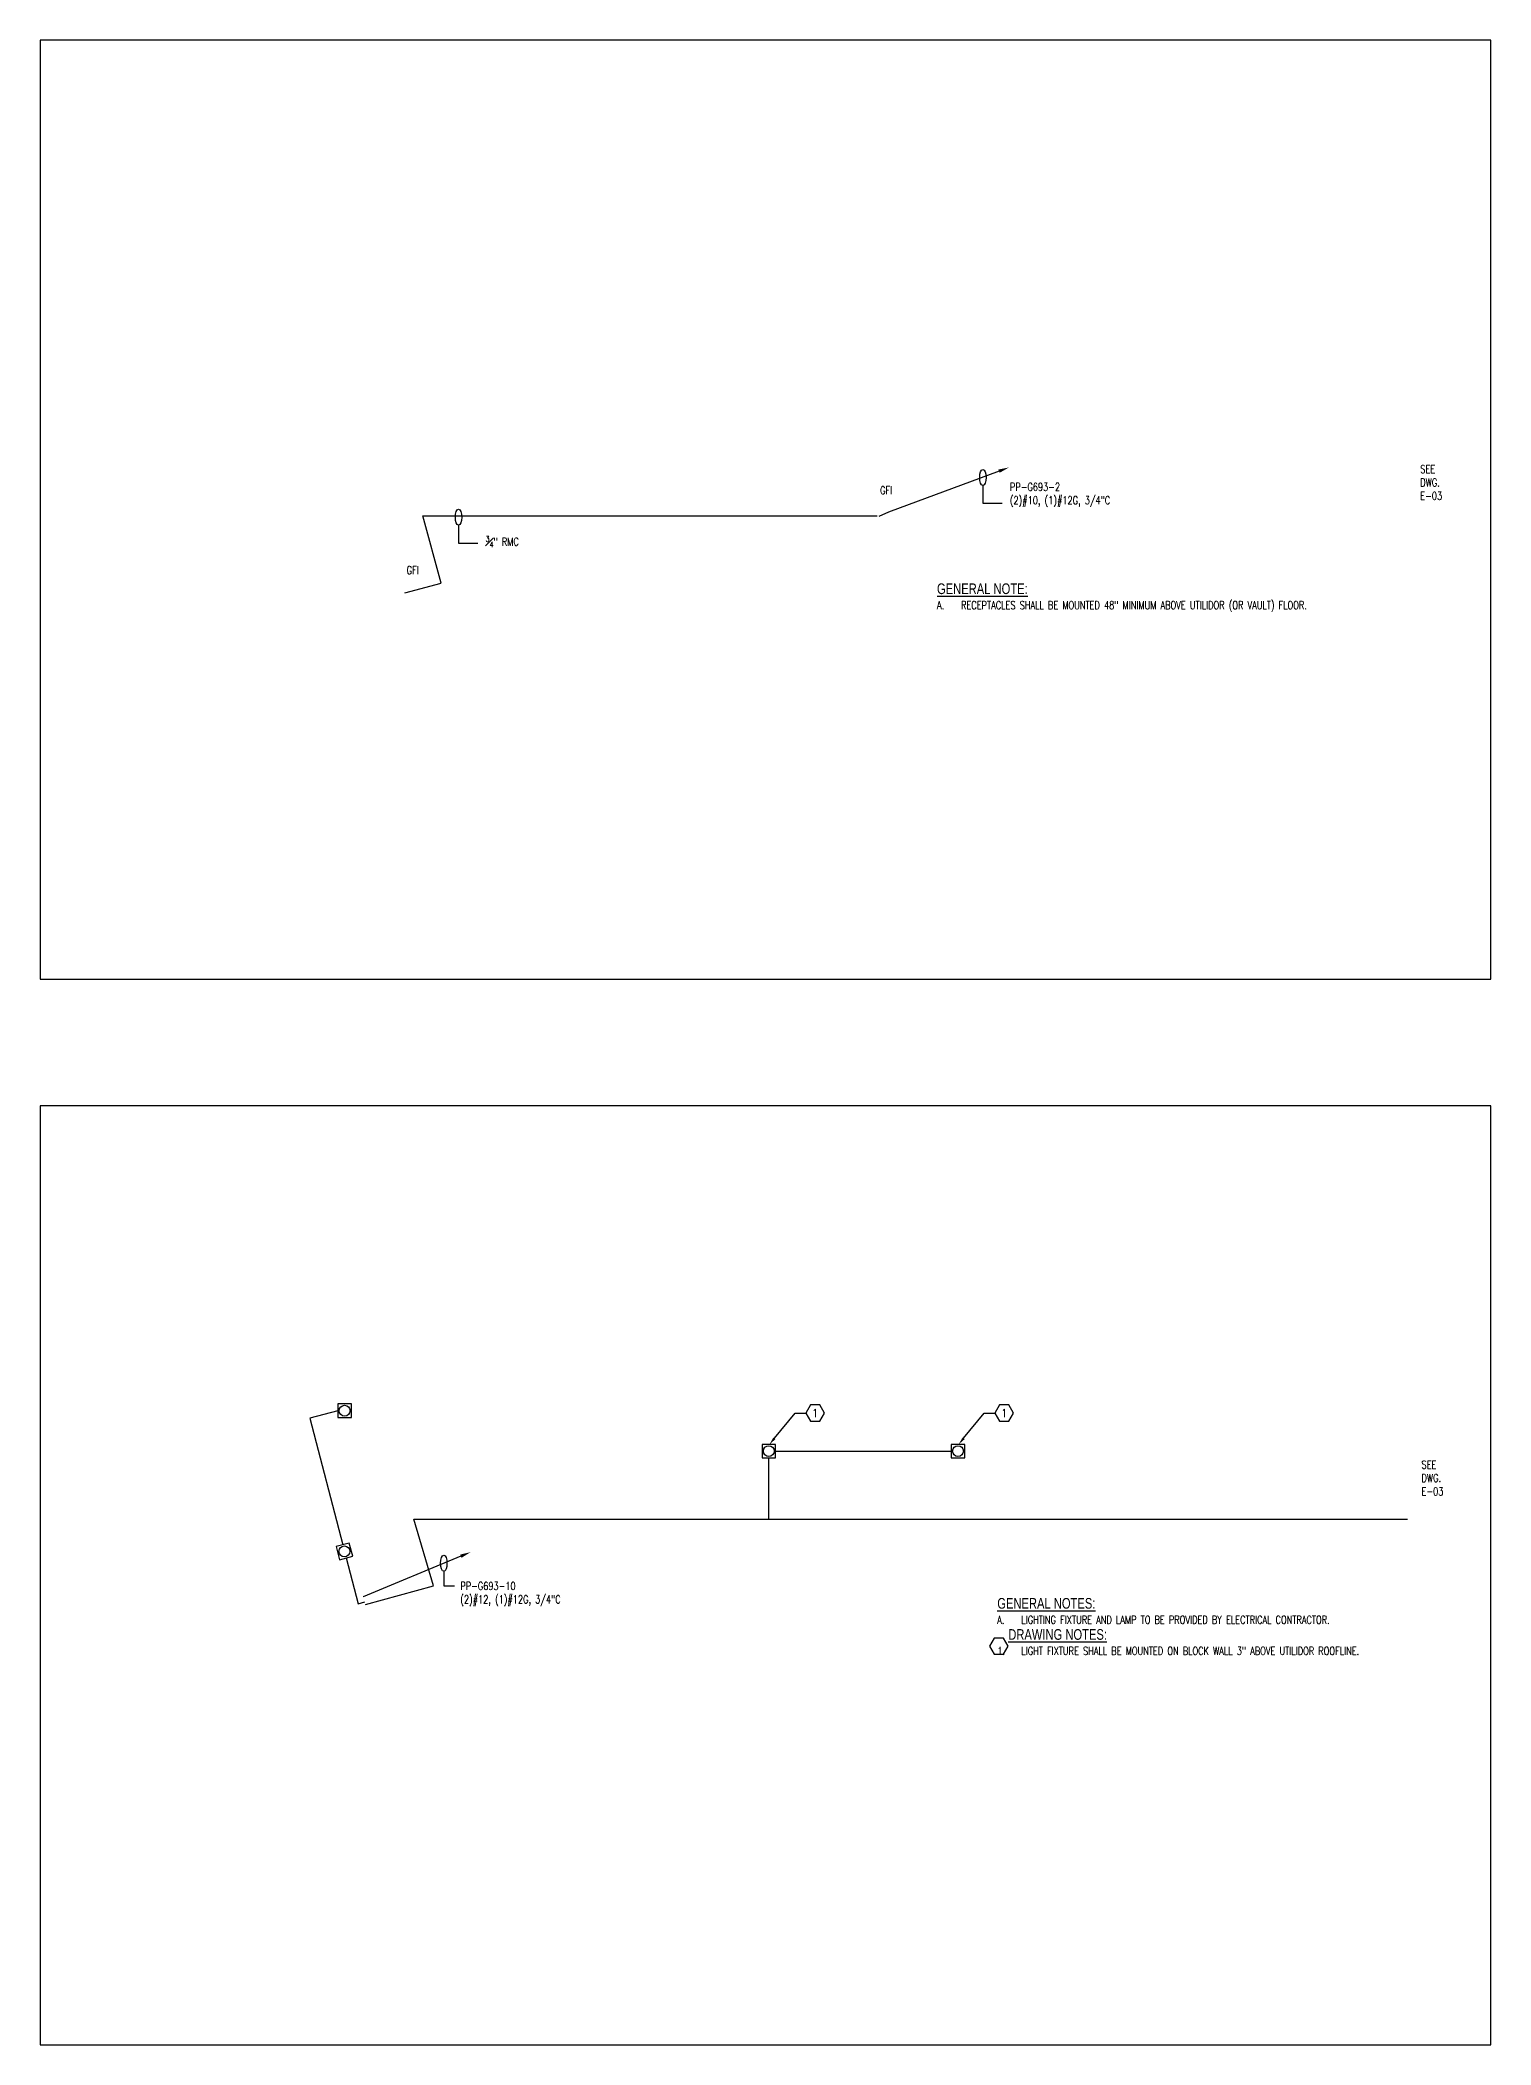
# Model space of a CAD drawing. Header units: inches. Extents: x 766 to 5092, y -413 to 715.
# Drawn here: x 766 to 1582, y -413 to 715 of the extents above; entities that cross this region are included whole.
import ezdxf
from ezdxf import colors
from ezdxf.entities.mleader import LeaderData, LeaderLine
from ezdxf.enums import TextEntityAlignment as Align
from ezdxf.math import Vec2, Vec3

# ---------------------------------------------------------------- set-up
doc = ezdxf.new("R2010")
doc.units = ezdxf.units.IN
doc.header["$LTSCALE"] = 48
doc.header["$MEASUREMENT"] = 0
doc.layers.get('Defpoints').update_dxf_attribs({"color": 251})
for name, color, linetype in [('E-LIGHTS AND POWER', 91, 'Continuous'), ('E-LITE-IDEN', 41, 'Continuous'), ('E-LITE-WIRE', 40, 'Continuous'), ('E-POWER-IDEN', 71, 'Continuous'), ('E-POWR-IDEN', 71, 'Continuous'), ('E-POWR-WIRE', 80, 'Continuous'), ('GENERAL NOTES', 41, 'Continuous'), ('GENERAL NOTES @ 48', 41, 'Continuous')]:
    doc.layers.add(name, color=color, linetype=linetype)
doc.layers.add('E-LITE', color=50, linetype='Continuous', lineweight=50)
doc.styles.add('Note', font='romans.shx', dxfattribs={"width": 0.85})
doc.styles.add('RomanS', font='romans.shx', dxfattribs={"width": 0.75})
doc.styles.get("Standard").update_dxf_attribs({"font": 'romans.shx', "width": 0.85})

# ---------------------------------------------------------------- blocks, each defined once
blk = doc.blocks.new('A$C7CD956E1')
at = {"layer": 'E-LIGHTS AND POWER'}
blk.add_lwpolyline([(2.53, -2.53), (2.53, 2.53), (-2.53, 2.53), (-2.53, -2.53)], close=True, dxfattribs=at)
blk.add_circle((0, 0), 2.03, dxfattribs=at)
blk = doc.blocks.new('ELL')
blk.add_ellipse((0, 0), major_axis=(-1, 0), ratio=0.397545)
blk = doc.blocks.new('Anno_Hexagon_na')
at = {"color": 0, "linetype": 'ByBlock', "lineweight": -2, "transparency": 16777216}
blk.add_lwpolyline([(1.17, 0), (0.58, 1.01), (-0.58, 1.01), (-1.17, 0), (-0.58, -1.01), (0.58, -1.01)], close=True, dxfattribs=at)
at = {"color": 0, "linetype": 'ByBlock', "lineweight": -2, "transparency": 16777216, "style": 'Note', "width": 0.85}
blk.add_attdef('ID', text='', height=1, dxfattribs=at).set_placement((0, 0), align=Align.MIDDLE)
blk = doc.blocks.new('Anno_Hexagon')
at = {"color": 0, "linetype": 'ByBlock', "lineweight": -2}
blk.add_lwpolyline([(1.17, 0), (0.58, 1.01), (-0.58, 1.01), (-1.17, 0), (-0.58, -1.01), (0.58, -1.01)], close=True, dxfattribs=at)
at = {"color": 0, "linetype": 'ByBlock', "lineweight": -2, "style": 'Note', "width": 0.85}
blk.add_attdef('ID', text='', height=1, dxfattribs=at).set_placement((0, 0), align=Align.MIDDLE)

msp = doc.modelspace()

# ---------------------------------------------------------------- linework, layer by layer
at = {"layer": 'Defpoints'}
for points in [[(765.8, 714.6), (765.8, 186.6), (1581.8, 186.6), (1581.8, 714.6)], [(765.8, 115.3), (765.8, -412.7), (1581.8, -412.7), (1581.8, 115.3)]]:
    msp.add_lwpolyline(points, close=True, dxfattribs=at)
at = {"layer": 'E-LITE-WIRE'}
for p, q in [((933.3, -56.1), (917.5, -60.3)), ((917.5, -60.3), (936.1, -131.5)), ((1175.7, -117), (1175.7, -82.6)), ((987.1, -154.6), (976, -117)), ((976, -117), (1534.9, -117)), ((938, -138.8), (944.8, -164.6)), ((948.8, -165.1), (987.1, -154.6)), ((944.8, -164.6), (948.4, -163.6))]:
    msp.add_line(p, q, dxfattribs=at)
msp.add_lwpolyline([(1179.5, -78.8), (1278.3, -78.8)], dxfattribs=at)
at = {"layer": 'E-POWR-WIRE'}
msp.add_lwpolyline([(970.9, 403.7), (991.5, 409.2), (981.2, 447), (1236.7, 447)], dxfattribs=at)

# ---------------------------------------------------------------- block references
at = {"layer": 'E-LITE', "xscale": 1.5, "yscale": 1.5, "zscale": 1.5}
for p in [(937.1, -56.1), (1175.7, -78.8), (1282.1, -78.8)]:
    msp.add_blockref('A$C7CD956E1', p, dxfattribs=at)
at = {"layer": 'E-LITE', "xscale": 1.5, "yscale": 1.5, "zscale": 1.5, "rotation": 15}
msp.add_blockref('A$C7CD956E1', (937, -135.2), dxfattribs=at)
at = {"layer": 'GENERAL NOTES @ 48', "xscale": 4.5, "yscale": 4.5, "zscale": 4.5}
msp.add_blockref('Anno_Hexagon', (1305.1, -188.5), dxfattribs=at)

# ---------------------------------------------------------------- texts
at = {"layer": 'E-LITE-IDEN', "insert": (1002.2, -152.4), "char_height": 4.5, "attachment_point": 1, "style": 'RomanS'}
msp.add_mtext('PP-G693-10\\P(2)#12, (1)#12G, 3/4"C', dxfattribs=at)
at = {"layer": 'E-POWER-IDEN', "char_height": 4.5, "width": 14.382, "attachment_point": 1, "style": 'RomanS'}
for insert in [(1542.1, 475.6), (1542.8, -84.2)]:
    msp.add_mtext('SEE DWG.\\PE-03', dxfattribs=dict(at, insert=insert))
at = {"layer": 'E-POWR-IDEN', "char_height": 4.5, "attachment_point": 1, "style": 'RomanS'}
for s, insert in [('GFI', (1238.3, 463.7)), ('PP-G693-2\\P(2)#10, (1)#12G, 3/4"C', (1311.3, 465.6)), ('\\A1;{\\H0.7x;\\S3#4;}" RMC', (1016.4, 435.7)), ('GFI', (972, 418.8))]:
    msp.add_mtext(s, dxfattribs=dict(at, insert=insert))
at = {"layer": 'GENERAL NOTES', "char_height": 3.375, "width": 279.423, "attachment_point": 1, "style": 'RomanS'}
for s, insert in [('\\A1;{\\fArial|b0|i0|c0|p34;\\H1.7778x;\\LGENERAL NOTE:\\Fromans|c0;\\P\\pi-10.125,l10.125;\\H0.74999x;\\lA.^IRECEPTACLES SHALL BE MOUNTED 48" MINIMUM ABOVE UTILIDOR (OR VAULT) FLOOR.\\H1.9405x; }', (1270.3, 409.1)), ('\\A1;{\\fArial|b0|i0|c0|p34;\\H1.7778x;\\LGENERAL NOTES:\\P\\pi-10.125,l10.125;\\Fromans|c0;\\H0.74997x;\\lA.^ILIGHTING FIXTURE AND LAMP TO BE PROVIDED BY ELECTRICAL CONTRACTOR.\\H1.75x; \\H0.57142x;\\P\\pi0,l0;\\H1.3334x;  \\fArial|b0|i0|c0|p34;\\LDRAWING NOTES:\\H1.3927x; \\H0.71802x;\\P\\pi-10.125,l10.125;\\Fromans|c0;\\H0.74994x;\\l1.^ILIGHT FIXTURE SHALL BE MOUNTED ON BLOCK WALL 3" ABOVE UTILIDOR ROOFLINE.\\H1.766x; }', (1304.2, -161.4))]:
    msp.add_mtext(s, dxfattribs=dict(at, insert=insert))

# ---------------------------------------------------------------- leaders
at = {"layer": 'E-LITE-IDEN'}
ml = msp.add_multileader_mtext('Standard', dxfattribs=at)
ml.set_content('')
ml.set_leader_properties()
ml.set_arrow_properties(name='ELL')
ml.build(insert=Vec2(0, 0))
ml.multileader.update_dxf_attribs({"dogleg_length": 0.125, "arrow_head_size": 4.5, "scale": 48})
ctx = ml.context
ctx.base_point, ctx.scale, ctx.char_height, ctx.arrow_head_size, ctx.landing_gap_size = Vec3(0, -12.7), 48, 4.5, 4.5, 4.32
notes = []
notes.append((ctx, [(0, (1, 1, 0), (992.9, -154.6), (1, 0), 6, [(0, [(992.9, -141.9)], 0, [])])]))
ctx.mtext, ml.multileader.dxf.content_type = None, 0
at = {"layer": 'E-LITE-WIRE'}
ml = msp.add_multileader_mtext('Standard', dxfattribs=at)
ml.set_content('')
ml.set_leader_properties()
ml.build(insert=Vec2(0, 0))
ml.multileader.update_dxf_attribs({"dogleg_length": 0.125, "arrow_head_size": 6, "scale": 48})
ctx = ml.context
ctx.base_point, ctx.scale, ctx.char_height, ctx.arrow_head_size, ctx.landing_gap_size = Vec3(-54.5, -25.1), 48, 4.5, 6, 4.32
notes.append((ctx, [(0, (1, 1, 0), (947.6, -160.7), (-1, 0), 0.00146, [(0, [(1008, -135.6)], 0, [])])]))
ctx.mtext, ml.multileader.dxf.content_type = None, 0
at = {"layer": 'E-POWR-IDEN'}
ml = msp.add_multileader_mtext('Standard', dxfattribs=at)
ml.set_content('')
ml.set_leader_properties()
ml.set_arrow_properties(name='ELL')
ml.build(insert=Vec2(0, 0))
ml.multileader.update_dxf_attribs({"dogleg_length": 0.125, "arrow_head_size": 4.5, "scale": 48})
ctx = ml.context
ctx.base_point, ctx.scale, ctx.char_height, ctx.arrow_head_size, ctx.landing_gap_size, ctx.plane_origin = Vec3(1307, 454.3), 48, 4.5, 4.5, 4.32, Vec3(12.3, 2.2)
notes.append((ctx, [(0, (1, 1, 0), (1296.1, 454.3), (1, 0), 10.9, [(0, [(1296.1, 468.7)], 0, [])])]))
ctx.mtext, ml.multileader.dxf.content_type = None, 0
ml = msp.add_multileader_mtext('Standard', dxfattribs=at)
ml.set_content('')
ml.set_leader_properties()
ml.set_arrow_properties(name='ELL')
ml.build(insert=Vec2(0, 0))
ml.multileader.update_dxf_attribs({"dogleg_length": 0.125, "arrow_head_size": 4.5, "scale": 48})
ctx = ml.context
ctx.base_point, ctx.scale, ctx.char_height, ctx.arrow_head_size, ctx.landing_gap_size, ctx.plane_origin = Vec3(1012.1, 431.8), 48, 4.5, 4.5, 4.32, Vec3(-282.6, -20.2)
notes.append((ctx, [(0, (1, 1, 0), (1001.2, 431.8), (1, 0), 10.9, [(0, [(1001.2, 446.3)], 0, [])])]))
ctx.mtext, ml.multileader.dxf.content_type = None, 0
ml = msp.add_multileader_block('Standard', dxfattribs=at)
ml.set_content('Anno_Hexagon_na', color=256, scale=4.5)
ml.set_attribute('ID', '1', width=0)
ml.set_leader_properties()
ml.build(insert=Vec2(0, 0))
ml.multileader.update_dxf_attribs({"dogleg_length": 0.125, "arrow_head_size": 4.5, "scale": 48})
ctx = ml.context
ctx.base_point, ctx.scale, ctx.char_height, ctx.arrow_head_size, ctx.landing_gap_size = Vec3(1196.5, -57.4), 48, 4.5, 4.5, 4.32
notes.append((ctx, [(0, (1, 1, 0), (1190.5, -57.4), (1, 0), 6, [(0, [(1176, -75.1)], 0, [])])]))
ctx.block.insert = Vec3(1201.7, -57.4)
ml = msp.add_multileader_block('Standard', dxfattribs=at)
ml.set_content('Anno_Hexagon_na', color=256, scale=4.5)
ml.set_attribute('ID', '1', width=0)
ml.set_leader_properties()
ml.build(insert=Vec2(0, 0))
ml.multileader.update_dxf_attribs({"dogleg_length": 0.125, "arrow_head_size": 4.5, "scale": 48})
ctx = ml.context
ctx.base_point, ctx.scale, ctx.char_height, ctx.arrow_head_size, ctx.landing_gap_size, ctx.plane_origin = Vec3(1302.9, -57.4), 48, 4.5, 4.5, 4.32, Vec3(106.4, 0)
notes.append((ctx, [(0, (1, 1, 0), (1296.9, -57.4), (1, 0), 6, [(0, [(1282.4, -75.1)], 0, [])])]))
ctx.block.insert = Vec3(1308.1, -57.4)
at = {"layer": 'E-POWR-WIRE'}
ml = msp.add_multileader_mtext('Standard', dxfattribs=at)
ml.set_content('')
ml.set_leader_properties()
ml.build(insert=Vec2(0, 0))
ml.multileader.update_dxf_attribs({"dogleg_length": 0.125, "arrow_head_size": 6, "scale": 48})
ctx = ml.context
ctx.base_point, ctx.scale, ctx.char_height, ctx.arrow_head_size, ctx.landing_gap_size, ctx.plane_origin, ctx.plane_x_axis, ctx.plane_y_axis = Vec3(1237.5, 446.6), 48, 4.5, 6, 4.32, Vec3(293, -412.5), Vec3(0.912009, 0.41017), Vec3(-0.41017, 0.912009)
notes.append((ctx, [(0, (1, 1, 0), (1243, 449.1), (-0.912009, -0.41017), 6, [(0, [(1310.8, 474.3)], 0, [])])]))
ctx.mtext, ml.multileader.dxf.content_type = None, 0
for ctx, leaders in notes:
    for number, flags, end, landing, length, lines in leaders:
        leader = LeaderData()
        leader.index, (leader.has_last_leader_line, leader.has_dogleg_vector, leader.attachment_direction) = number, flags
        leader.last_leader_point, leader.dogleg_vector, leader.dogleg_length = Vec3(end), Vec3(landing), length
        for number, points, colour, breaks in lines:
            line = LeaderLine()
            line.index, line.vertices, line.color, line.breaks = number, Vec3.list(points), colors.encode_raw_color(colour), breaks
            leader.lines.append(line)
        ctx.leaders.append(leader)

doc.saveas('drawing.dxf')
